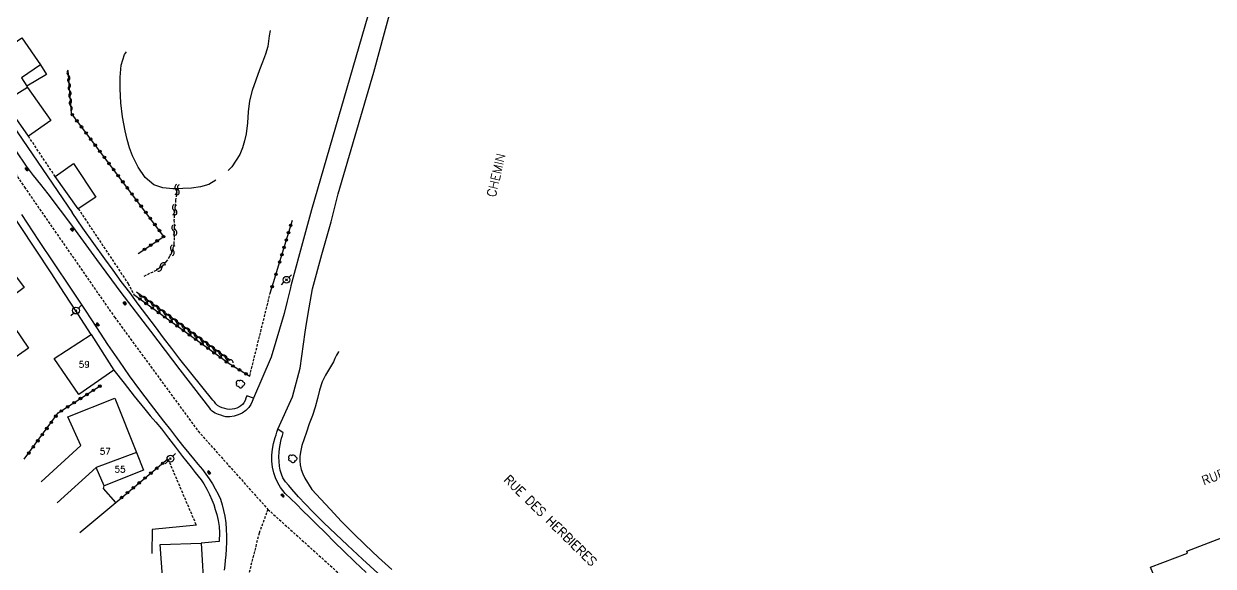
# Model space of a CAD drawing. Header units: millimetres. Extents: x 108000 to 109000, y 127000 to 127777.
# Drawn here: x 108582 to 108815.7, y 127390.8 to 127497.4 of the extents above; entities that cross this region are included whole.
import ezdxf
from ezdxf.enums import TextEntityAlignment as Align

# ---------------------------------------------------------------- set-up
doc = ezdxf.new("R2010")
doc.units = ezdxf.units.MM
doc.linetypes.add('DASHED', pattern=[0.75, 0.5, -0.25])
doc.layers.get('0').update_dxf_attribs({"linetype": 'CONTINUOUS'})
for name, color, linetype in [('W0001', 6, 'DASHED'), ('W0014', 7, 'CONTINUOUS'), ('W0017', 7, 'CONTINUOUS'), ('W0101', 7, 'CONTINUOUS'), ('W0104', 1, 'CONTINUOUS'), ('W0112', 1, 'DASHED'), ('W0300', 7, 'CONTINUOUS'), ('W0310', 3, 'CONTINUOUS'), ('W0323', 7, 'CONTINUOUS'), ('W0330', 7, 'CONTINUOUS'), ('W0401', 7, 'CONTINUOUS'), ('W0473', 7, 'CONTINUOUS'), ('W0501', 5, 'DASHED'), ('W0515', 5, 'CONTINUOUS'), ('W0989', 7, 'CONTINUOUS'), ('W0991', 7, 'CONTINUOUS'), ('W1102', 7, 'CONTINUOUS')]:
    doc.layers.add(name, color=color, linetype=linetype)
doc.styles.get("Standard").update_dxf_attribs({"font": 'romans.shx', "width": 0.85})

# ---------------------------------------------------------------- blocks, each defined once
blk = doc.blocks.new('T473')
for p, q in [((-0.166667, 0.166667), (0.166667, -0.166667)), ((-0.166667, -0.166667), (0.166667, 0.166667)), ((0.500001, 0.500001), (1.000002, 1.000002)), ((-1.000002, -1.000002), (-0.500001, -0.500001))]:
    blk.add_line(p, q)
blk.add_ellipse((0, 0), major_axis=(0.471405, 0.471405), ratio=1, start_param=5.4977871438, end_param=11.780972451)
blk = doc.blocks.new('T300')
for p, q in [((-0.8, 0.51), (-0.86, 0.34)), ((-0.86, 0.34), (-0.86, 0.17)), ((-0.86, 0.17), (-0.74, 0.06)), ((-0.69, 0.63), (-0.8, 0.51)), ((-0.8, -0.06), (-0.74, 0.06)), ((-0.74, 0.06), (-0.69, 0.11)), ((-0.57, 0.69), (-0.69, 0.63)), ((-0.46, 0.69), (-0.57, 0.69)), ((-0.29, 0.63), (-0.46, 0.69)), ((-0.29, 0.63), (-0.17, 0.74)), ((-0.23, 0.57), (-0.29, 0.63)), ((-0.17, 0.74), (-0.06, 0.8)), ((-0.06, 0.8), (0.06, 0.8)), ((0.06, 0.8), (0.23, 0.74)), ((0.23, 0.74), (0.34, 0.63)), ((0.34, 0.63), (0.4, 0.51)), ((0.46, 0.46), (0.34, 0.46)), ((0.4, 0.51), (0.4, 0.46)), ((0.57, 0.4), (0.46, 0.46)), ((0.57, 0.4), (0.69, 0.29)), ((0.69, 0.29), (0.74, 0.17)), ((0.74, 0.06), (0.69, -0.17)), ((0.74, 0.17), (0.74, 0.06)), ((-0.8, -0.17), (-0.8, -0.06)), ((-0.8, -0.23), (-0.8, -0.17)), ((-0.74, -0.34), (-0.8, -0.23)), ((-0.69, -0.4), (-0.74, -0.34)), ((-0.51, -0.46), (-0.69, -0.4)), ((-0.4, -0.46), (-0.51, -0.46)), ((-0.4, -0.46), (-0.34, -0.46)), ((-0.34, -0.46), (-0.34, -0.4)), ((-0.34, -0.51), (-0.34, -0.46)), ((-0.29, -0.63), (-0.34, -0.51)), ((-0.17, -0.74), (-0.29, -0.63)), ((-0.06, -0.8), (-0.17, -0.74)), ((0.06, -0.8), (-0.06, -0.8)), ((0.17, -0.74), (0.06, -0.8)), ((0.23, -0.69), (0.17, -0.74)), ((0.29, -0.46), (0.23, -0.46)), ((0.29, -0.63), (0.23, -0.69)), ((0.46, -0.4), (0.29, -0.46)), ((0.34, -0.51), (0.29, -0.63)), ((0.34, -0.51), (0.34, -0.46)), ((0.57, -0.34), (0.46, -0.4)), ((0.63, -0.29), (0.57, -0.34)), ((0.69, -0.17), (0.63, -0.29))]:
    blk.add_line(p, q)
blk = doc.blocks.new('T401')
for p, q in [((-0.3, 0.3), (0, 0.3)), ((-0.3, -0.25), (-0.3, 0.3)), ((-0.3, 0.15), (0, 0.15)), ((-0.3, 0), (0, 0)), ((0, 0.3), (0, -0.25)), ((-0.3, -0.15), (0, -0.15)), ((-0.3, -0.25), (-0.3, -0.3)), ((-0.3, -0.3), (0, -0.3)), ((0, -0.3), (0, -0.25))]:
    blk.add_line(p, q)
blk = doc.blocks.new('t323o')
at = {"color": 0, "linetype": 'Continuous'}
for radius in [0.25, 0.15]:
    blk.add_circle((0, 0), radius, dxfattribs=at)
blk = doc.blocks.new('t310o')
at = {"color": 0, "linetype": 'Continuous'}
for centre, start, end in [((-0.5, 0.38), 216.8699, 323.1304), ((0.5, -0.37), 36.8699, 143.1303)]:
    blk.add_arc(centre, 0.625, start, end, dxfattribs=at)
blk = doc.blocks.new('t500o')
at = {"color": 0, "linetype": 'Continuous'}
for centre, start, end in [((-0.5, 0.625), 216.8699, 323.1301), ((0.5, -0.125), 36.8699, 143.1301), ((0.5, -0.625), 36.8699, 143.1301), ((-0.5, 0.125), 216.8699, 323.1301)]:
    blk.add_arc(centre, 0.625, start, end, dxfattribs=at)

msp = doc.modelspace()

# ---------------------------------------------------------------- linework, layer by layer
at = {"layer": 'W0001'}
for points in [[(108488.68, 127598.42), (108498, 127585.65), (108509.29, 127570.12), (108522.83, 127551.32), (108533.09, 127537.17), (108542.22, 127524.22), (108555.2, 127504.96), (108566.45, 127488.43), (108574.12, 127477.38), (108582.16, 127465.34), (108599.86, 127439.79), (108616.29, 127417.35), (108629.98, 127401.99)], [(108629.98, 127401.99), (108628.27, 127397.32), (108625.16, 127385.1), (108623.98, 127368.09), (108622.08, 127341.87), (108620.17, 127312.12), (108615.51, 127289.24)], [(108629.98, 127401.99), (108656.54, 127377.99), (108680.55, 127357.51), (108701.62, 127338.43), (108713.61, 127326.26)]]:
    msp.add_lwpolyline(points, dxfattribs=at)
at = {"layer": 'W0014'}
for points in [[(108566.71, 127496.75), (108567.07, 127496.22), (108591.53, 127460.32)], [(108595.27, 127436.35), (108592.66, 127440.4), (108590.04, 127444.44), (108587.42, 127448.48), (108584.34, 127453.13), (108581.25, 127457.76), (108578.18, 127462.41), (108573.26, 127470.02), (108568.41, 127477.67), (108563.55, 127485.32)], [(108627.15, 127423.83), (108626.88, 127423.21), (108626.61, 127422.58), (108626.26, 127422.02), (108625.65, 127421.42), (108624.91, 127420.92), (108624.12, 127420.55), (108623.34, 127420.31), (108622.53, 127420.19), (108621.72, 127420.21), (108621.24, 127420.32), (108620.77, 127420.48), (108620.3, 127420.66), (108619.97, 127420.78), (108619.64, 127420.91), (108619.33, 127421.07), (108619.06, 127421.3), (108618.81, 127421.58), (108618.57, 127421.85), (108612.77, 127429.44), (108606.97, 127437.03), (108601.2, 127444.65), (108596.41, 127451.12), (108591.65, 127457.61), (108586.8, 127464.04), (108585.38, 127465.84), (108583.95, 127467.63), (108582.57, 127469.45), (108580.54, 127472.45)], [(108581.59, 127459.96), (108584.96, 127454.84), (108588.01, 127450.26), (108591.07, 127445.69), (108594.12, 127441.12), (108596.32, 127437.77), (108598.51, 127434.41), (108600.76, 127431.09), (108602.76, 127428.27), (108604.8, 127425.48), (108606.87, 127422.71), (108608.18, 127421), (108609.51, 127419.3), (108610.84, 127417.6), (108612.04, 127416.06), (108613.24, 127414.53), (108614.46, 127413.01), (108615.35, 127411.95), (108616.25, 127410.9), (108617.12, 127409.82), (108617.81, 127408.9), (108618.47, 127407.96), (108619.09, 127406.99), (108619.66, 127406.01), (108620.2, 127405), (108620.65, 127403.97), (108621.02, 127402.88), (108621.3, 127401.75), (108621.53, 127400.62), (108621.71, 127399.35), (108621.8, 127398.07), (108621.85, 127396.78), (108621.84, 127395.51), (108621.78, 127394.25), (108621.7, 127392.98), (108621.62, 127391.99), (108621.52, 127391.01), (108621.43, 127390.02)], [(108627.15, 127423.83), (108625.84, 127424.33), (108625.68, 127423.85), (108625.51, 127423.38), (108625.28, 127422.95), (108624.99, 127422.61), (108624.64, 127422.32), (108624.27, 127422.07), (108623.86, 127421.88), (108623.42, 127421.75), (108622.98, 127421.67), (108622.49, 127421.65), (108621.99, 127421.69), (108621.51, 127421.79), (108621.02, 127421.94), (108620.55, 127422.15), (108620.12, 127422.41), (108619.78, 127422.73), (108619.47, 127423.1), (108619.17, 127423.47), (108617.01, 127426.14), (108614.85, 127428.81), (108612.72, 127431.5), (108611.1, 127433.61), (108609.51, 127435.73), (108607.91, 127437.86), (108606.22, 127440.1), (108604.53, 127442.34), (108602.85, 127444.59), (108601.2, 127446.8), (108599.57, 127449.01), (108597.94, 127451.23), (108595.79, 127454.25), (108593.66, 127457.28), (108591.53, 127460.32)], [(108599.76, 127429.37), (108601.76, 127426.8), (108603.75, 127424.23), (108605.79, 127421.69), (108606.89, 127420.39), (108607.99, 127419.1), (108609.08, 127417.8), (108610.48, 127416.01), (108611.86, 127414.19), (108613.24, 127412.38), (108614.06, 127411.34), (108614.89, 127410.3), (108615.7, 127409.26), (108616.28, 127408.51), (108616.86, 127407.77), (108617.39, 127406.99), (108617.98, 127405.98), (108618.5, 127404.93), (108618.97, 127403.86), (108619.34, 127402.92), (108619.66, 127401.96), (108619.94, 127400.99), (108620.22, 127399.8), (108620.43, 127398.6), (108620.51, 127397.39), (108620.49, 127396.83), (108620.44, 127396.26), (108620.39, 127395.7)], [(108649.29, 127389.57), (108647.09, 127391.68), (108644.9, 127393.8), (108643.08, 127395.57), (108641.27, 127397.35), (108639.46, 127399.13), (108638.17, 127400.43), (108636.88, 127401.73), (108635.6, 127403.03), (108634.49, 127404.08), (108633.39, 127405.13), (108632.45, 127406.3), (108631.93, 127407.21), (108631.48, 127408.18), (108631.14, 127409.17), (108630.88, 127410.31), (108630.75, 127411.49), (108630.74, 127412.66), (108630.86, 127413.81), (108631.11, 127414.96), (108631.41, 127416.09), (108631.58, 127416.64), (108631.76, 127417.19), (108631.94, 127417.74)], [(108651.56, 127389.43), (108648.6, 127392.17), (108645.65, 127394.94), (108643.31, 127397.13), (108640.99, 127399.34), (108638.72, 127401.6), (108637.36, 127403.02), (108636.02, 127404.46), (108634.72, 127405.94), (108634.07, 127406.65), (108633.42, 127407.37), (108632.91, 127408.16), (108632.63, 127408.89), (108632.43, 127409.67), (108632.29, 127410.45), (108632.18, 127411.37), (108632.15, 127412.3), (108632.18, 127413.22), (108632.27, 127413.95), (108632.4, 127414.68), (108632.55, 127415.41), (108632.68, 127415.96), (108632.83, 127416.51), (108632.97, 127417.06), (108631.94, 127417.74)]]:
    msp.add_lwpolyline(points, dxfattribs=at)
at = {"layer": 'W0017'}
for points in [[(108650.81, 127487.92), (108652.89, 127495.64), (108654.97, 127503.37), (108657.22, 127511.04), (108658.36, 127514.82), (108659.55, 127518.58), (108660.94, 127522.25), (108662.11, 127524.94), (108663.39, 127527.58), (108664.9, 127530.05), (108666.55, 127532.21), (108668.39, 127534.23), (108670.45, 127535.93), (108673.04, 127537.23), (108675.88, 127538.15), (108678.74, 127539.03), (108680.97, 127539.78)], [(108650.2, 127501.04), (108638.55, 127460.84)], [(108643.82, 127464.04), (108650.81, 127487.92)], [(108637.92, 127440.47), (108638.74, 127445.31), (108640.55, 127452.07), (108642.43, 127458.53), (108643.82, 127464.04)], [(108638.55, 127460.84), (108636.2, 127452.22), (108634.51, 127445.96), (108634.41, 127445.54)], [(108634.41, 127445.54), (108633.78, 127442.93)], [(108633.78, 127442.93), (108633.19, 127440.5), (108630.65, 127431.92), (108627.15, 127423.83)], [(108637.45, 127437.65), (108637.92, 127440.47)], [(108631.94, 127417.74), (108634.82, 127424.11), (108636.3, 127429.76), (108637.31, 127436.85), (108637.45, 127437.65)], [(108615.94, 127398.86), (108607.25, 127398), (108607.21, 127393.28)], [(108620.39, 127395.7), (108616.88, 127395.36)]]:
    msp.add_lwpolyline(points, dxfattribs=at)
at = {"layer": 'W0101'}
for points in [[(108573.55, 127489.14), (108581.67, 127494.7), (108585.32, 127489.37), (108581.59, 127486.82), (108582.64, 127485.16), (108582.78, 127484.95), (108578.24, 127482.07)], [(108585.47, 127407.43), (108593.25, 127414.53), (108590.72, 127420.2), (108599.92, 127423.87)], [(108599.92, 127423.87), (108604.19, 127413.15)], [(108604.19, 127413.15), (108605.57, 127409.69), (108597.86, 127406.62), (108596.25, 127410.24)], [(108596.25, 127410.24), (108588.61, 127403.27)], [(108617.46, 127385.23), (108609.56, 127384.66), (108609.52, 127385.19), (108608.81, 127395.05), (108616.88, 127395.36)], [(108616.88, 127395.36), (108617.46, 127385.23)]]:
    msp.add_lwpolyline(points, dxfattribs=at)
for points in [[(108579.25, 127449.47), (108582.11, 127445.62), (108577.25, 127442.01), (108582.95, 127433.68), (108579.24, 127431.05), (108579.24, 127431.09), (108580.32, 127429.57), (108575.44, 127426.12), (108565.93, 127440.04)], [(108595.27, 127436.35), (108599.76, 127429.37), (108592.85, 127424.6), (108587.98, 127431.65)], [(108806.77, 127382.29), (108803.35, 127390.65), (108810.63, 127393.41), (108810.48, 127393.77), (108817.31, 127396.36), (108820.94, 127386.76), (108819.96, 127386.39), (108817.53, 127385.47), (108816.52, 127385.09), (108816.2, 127385.86)]]:
    msp.add_lwpolyline(points, close=True, dxfattribs=at)
at = {"layer": 'W0104'}
for points in [[(108585.32, 127489.37), (108586.47, 127487.5), (108582.64, 127485.16)], [(108582.78, 127484.95), (108587.37, 127478.4), (108582.97, 127475.32), (108578.24, 127482.07)], [(108593.03, 127397.42), (108600.1, 127403.34), (108597.68, 127406.08), (108597.86, 127406.62)]]:
    msp.add_lwpolyline(points, dxfattribs=at)
msp.add_lwpolyline([(108596.19, 127463.39), (108592.74, 127461.09), (108588.21, 127467.41), (108591.8, 127469.99)], close=True, dxfattribs=at)
at = {"layer": 'W0112'}
for points in [[(108588.21, 127467.41), (108582.97, 127475.32)], [(108592.74, 127461.09), (108602.52, 127446.4), (108603.66, 127444.22)], [(108626.42, 127428.18), (108630.4, 127444.32)], [(108610.35, 127411.9), (108615.94, 127398.86)]]:
    msp.add_lwpolyline(points, dxfattribs=at)
at = {"layer": 'W0310'}
for points in [[(108591.38, 127479.82), (108590.75, 127488.25)], [(108622.55, 127431.26), (108604.21, 127444.68)]]:
    msp.add_lwpolyline(points, dxfattribs=at)
at = {"layer": 'W0323'}
for points in [[(108604.51, 127452.26), (108609.55, 127455.65), (108591.38, 127479.82)], [(108631.87, 127449.19), (108634.79, 127458.85)], [(108631.13, 127446.75), (108631.87, 127449.19)], [(108630.4, 127444.32), (108631.13, 127446.75)], [(108603.66, 127444.22), (108622.38, 127430.63), (108626.42, 127428.18)], [(108582.14, 127411.84), (108588.8, 127420.94), (108597.27, 127426.4)], [(108600.1, 127403.34), (108610.35, 127411.9)]]:
    msp.add_lwpolyline(points, dxfattribs=at)
at = {"layer": 'W0330'}
for points in [[(108643.88, 127432.99), (108643.83, 127432.93), (108643.46, 127432.32), (108643.16, 127431.65), (108642.86, 127430.99)], [(108642.86, 127430.99), (108642.09, 127429.69), (108641.32, 127428.39), (108640.65, 127427.05), (108640.12, 127425.44), (108639.72, 127423.77), (108639.29, 127422.11), (108638.72, 127420.45), (108638.12, 127418.81), (108637.54, 127417.15), (108637.08, 127415.86), (108636.64, 127414.56), (108636.36, 127413.24), (108636.28, 127412.4), (108636.26, 127411.55), (108636.33, 127410.72), (108636.54, 127409.83), (108636.87, 127408.95), (108637.24, 127408.1), (108638.62, 127405.92), (108640.39, 127403.96), (108642.21, 127402.04), (108644.44, 127399.63), (108646.74, 127397.29), (108649.09, 127395), (108651.68, 127392.55), (108654.32, 127390.16)]]:
    msp.add_lwpolyline(points, dxfattribs=at)
at = {"layer": 'W0501'}
msp.add_lwpolyline([(108612.17, 127465.03), (108612.02, 127463.92), (108611.87, 127462.8), (108611.75, 127461.68), (108611.65, 127460.74), (108611.58, 127459.8), (108611.54, 127458.85), (108611.55, 127458.15), (108611.59, 127457.44), (108611.6, 127456.73), (108611.58, 127455.38), (108611.49, 127454.04), (108611.18, 127452.77), (108610.66, 127451.68), (108609.96, 127450.65), (108609.14, 127449.74), (108608.03, 127448.96), (108606.76, 127448.34), (108605.49, 127447.72)], dxfattribs=at)
at = {"layer": 'W0515'}
for points in [[(108630.42, 127496.1), (108630.24, 127495.08), (108630.13, 127494.04), (108629.96, 127493), (108629.49, 127491.45), (108628.9, 127489.92), (108628.33, 127488.39), (108627.6, 127486.37), (108626.9, 127484.34), (108626.35, 127482.29), (108626.09, 127480.13), (108625.99, 127477.95), (108625.71, 127475.8), (108625.39, 127474.41), (108625, 127473.03), (108624.47, 127471.74), (108622.89, 127469.34), (108622.17, 127468.63)], [(108619.74, 127466.67), (108618.36, 127465.85), (108616.74, 127465.37), (108615, 127465.12), (108613.26, 127465.04), (108612.17, 127465.03), (108611.3, 127465.03), (108609.34, 127465.21), (108607.6, 127465.78), (108605.88, 127467.23), (108604.5, 127469.28), (108603.41, 127471.46), (108602.81, 127473.05), (108602.35, 127474.72), (108601.97, 127476.4), (108601.43, 127479.12), (108601.07, 127481.89), (108600.96, 127484.65), (108600.99, 127486.97), (108601.17, 127489.3), (108601.81, 127491.4), (108602.21, 127491.93)]]:
    msp.add_lwpolyline(points, dxfattribs=at)
at = {"layer": 'W1102'}
msp.add_lwpolyline([(108604.19, 127413.15), (108596.25, 127410.24)], dxfattribs=at)

# ---------------------------------------------------------------- block references
at = {"layer": 'W0300'}
for p in [(108624.63, 127426.61), (108634.92, 127411.92)]:
    msp.add_blockref('T300', p, dxfattribs=at)
at = {"layer": 'W0310'}
for p, rotation in [((108590.82, 127487.3), 94.29472982353988), ((108590.93, 127485.81), 94.29472982353988), ((108591.05, 127484.31), 94.29472982353988), ((108591.16, 127482.81), 94.29472982353988), ((108591.27, 127481.32), 94.29472982353988), ((108605.42, 127443.79), 143.8276405004079), ((108606.63, 127442.9), 143.8276405004079), ((108607.84, 127442.02), 143.8276405004079), ((108609.05, 127441.13), 143.8276405004079), ((108610.26, 127440.25), 143.8276405004079), ((108611.47, 127439.36), 143.8276405004079), ((108612.68, 127438.48), 143.8276405004079), ((108613.89, 127437.59), 143.8276405004079), ((108615.1, 127436.71), 143.8276405004079), ((108616.32, 127435.82), 143.8276405004079), ((108617.53, 127434.94), 143.8276405004079), ((108618.74, 127434.05), 143.8276405004079), ((108619.95, 127433.17), 143.8276405004079), ((108621.16, 127432.28), 143.8276405004079), ((108622.37, 127431.4), 143.8276405004079)]:
    msp.add_blockref('t310o', p, dxfattribs=dict(at, rotation=rotation))
at = {"layer": 'W0323'}
for p, rotation in [((108591.57, 127479.57), 126.9335591758153), ((108592.48, 127478.37), 126.9335591758153), ((108593.38, 127477.17), 126.9335591758153), ((108594.28, 127475.97), 126.9335591758153), ((108595.18, 127474.77), 126.9335591758153), ((108596.08, 127473.58), 126.9335591758153), ((108596.98, 127472.38), 126.9335591758153), ((108597.88, 127471.18), 126.9335591758153), ((108598.78, 127469.98), 126.9335591758153), ((108599.69, 127468.78), 126.9335591758153), ((108600.59, 127467.58), 126.9335591758153), ((108601.49, 127466.38), 126.9335591758153), ((108602.39, 127465.18), 126.9335591758153), ((108603.29, 127463.98), 126.9335591758153), ((108604.19, 127462.78), 126.9335591758153), ((108605.09, 127461.59), 126.9335591758153), ((108606, 127460.39), 126.9335591758153), ((108606.9, 127459.19), 126.9335591758153), ((108607.8, 127457.99), 126.9335591758153), ((108608.7, 127456.79), 126.9335591758153), ((108609.49, 127455.61), 33.90191474339994), ((108634.04, 127456.37), 73.18867354860484), ((108634.47, 127457.81), 73.18867354860484), ((108607, 127453.94), 33.90191474339994), ((108608.25, 127454.77), 33.90191474339994), ((108633.17, 127453.5), 73.18867354860484), ((108633.61, 127454.93), 73.18867354860484), ((108605.76, 127453.1), 33.90191474339994), ((108632.74, 127452.06), 73.18867354860484), ((108632.31, 127450.63), 73.18867354860484), ((108631.57, 127448.18), 73.18867354864064), ((108630.83, 127445.76), 73.18867354853562), ((108604.87, 127443.34), 324.0217934616866), ((108606.09, 127442.46), 324.0217934616866), ((108607.3, 127441.58), 324.0217934616866), ((108608.52, 127440.7), 324.0217934616866), ((108609.73, 127439.81), 324.0217934616866), ((108610.94, 127438.93), 324.0217934616866), ((108612.16, 127438.05), 324.0217934616866), ((108613.37, 127437.17), 324.0217934616866), ((108614.58, 127436.29), 324.0217934616866), ((108615.8, 127435.41), 324.0217934616866), ((108617.01, 127434.53), 324.0217934616866), ((108618.23, 127433.65), 324.0217934616866), ((108619.44, 127432.76), 324.0217934616866), ((108620.65, 127431.88), 324.0217934616866), ((108621.87, 127431), 324.0217934616866), ((108623.12, 127430.18), 328.765884264322), ((108624.4, 127429.4), 328.765884264322), ((108625.69, 127428.62), 328.765884264322), ((108595.71, 127425.39), 32.80696552445051), ((108596.97, 127426.21), 32.80696552445051), ((108591.93, 127422.96), 32.80696552445051), ((108593.19, 127423.77), 32.80696552445051), ((108594.45, 127424.58), 32.80696552445051), ((108589.41, 127421.33), 32.80696552445051), ((108590.67, 127422.14), 32.80696552445051), ((108587.46, 127419.1), 53.81648613032544), ((108588.34, 127420.31), 53.81648613032544), ((108585.68, 127416.68), 53.81648613032544), ((108586.57, 127417.89), 53.81648613032544), ((108583.91, 127414.26), 53.81648613032544), ((108584.8, 127415.47), 53.81648613032544), ((108583.03, 127413.05), 53.81648613032544), ((108607.01, 127409.11), 39.86599806646365), ((108608.16, 127410.07), 39.86599806646365), ((108609.31, 127411.03), 39.86599806646365), ((108604.71, 127407.19), 39.86599806646365), ((108605.86, 127408.15), 39.86599806646365), ((108601.25, 127404.3), 39.86599806646365), ((108602.4, 127405.26), 39.86599806646365), ((108603.55, 127406.22), 39.86599806646365)]:
    msp.add_blockref('t323o', p, dxfattribs=dict(at, rotation=rotation))
at = {"layer": 'W0401'}
for p, rotation in [((108582.72, 127468.98), 37.17094495480725), ((108591.64, 127457.1), 36.25763937974982), ((108602, 127442.58), 37.13365212193897), ((108596.41, 127438.22), 213.2935881757307), ((108618.31, 127409.12), 215.0737676998678), ((108632.97, 127404.81), 38.77907201375172)]:
    msp.add_blockref('T401', p, dxfattribs=dict(at, rotation=rotation))
at = {"layer": 'W0473'}
for p in [(108633.64, 127447.12), (108592.29, 127441.07), (108610.84, 127411.95)]:
    msp.add_blockref('T473', p, dxfattribs=at)
at = {"layer": 'W0501'}
for p, rotation in [((108612.15, 127464.83), 262.3817753497771), ((108611.67, 127460.86), 264.4821792340408), ((108611.6, 127456.87), 270.9723951075455), ((108611.22, 127452.9), 256.4854840172872), ((108608.99, 127449.64), 215.2983566029936)]:
    msp.add_blockref('t500o', p, dxfattribs=dict(at, rotation=rotation))

# ---------------------------------------------------------------- texts
at = {"layer": 'W0989'}
for s, rotation, p in [('CHEMIN', 76.7086, (108674.65, 127463.25)), ('RUE DES HERBIERES', 21.0159, (108813.82, 127406.7)), ('RUE DES HERBIERES', 315.5526, (108676.2, 127407.68))]:
    msp.add_text(s, height=1.75, rotation=rotation, dxfattribs=at).set_placement(p)
at = {"layer": 'W0991'}
for s, p in [('59', (108593.92, 127430.48)), ('57', (108598.04, 127413.38)), ('55', (108600.95, 127409.88))]:
    msp.add_text(s, height=1.25, dxfattribs=at).set_placement(p, align=Align.MIDDLE_CENTER)

doc.saveas('drawing.dxf')
